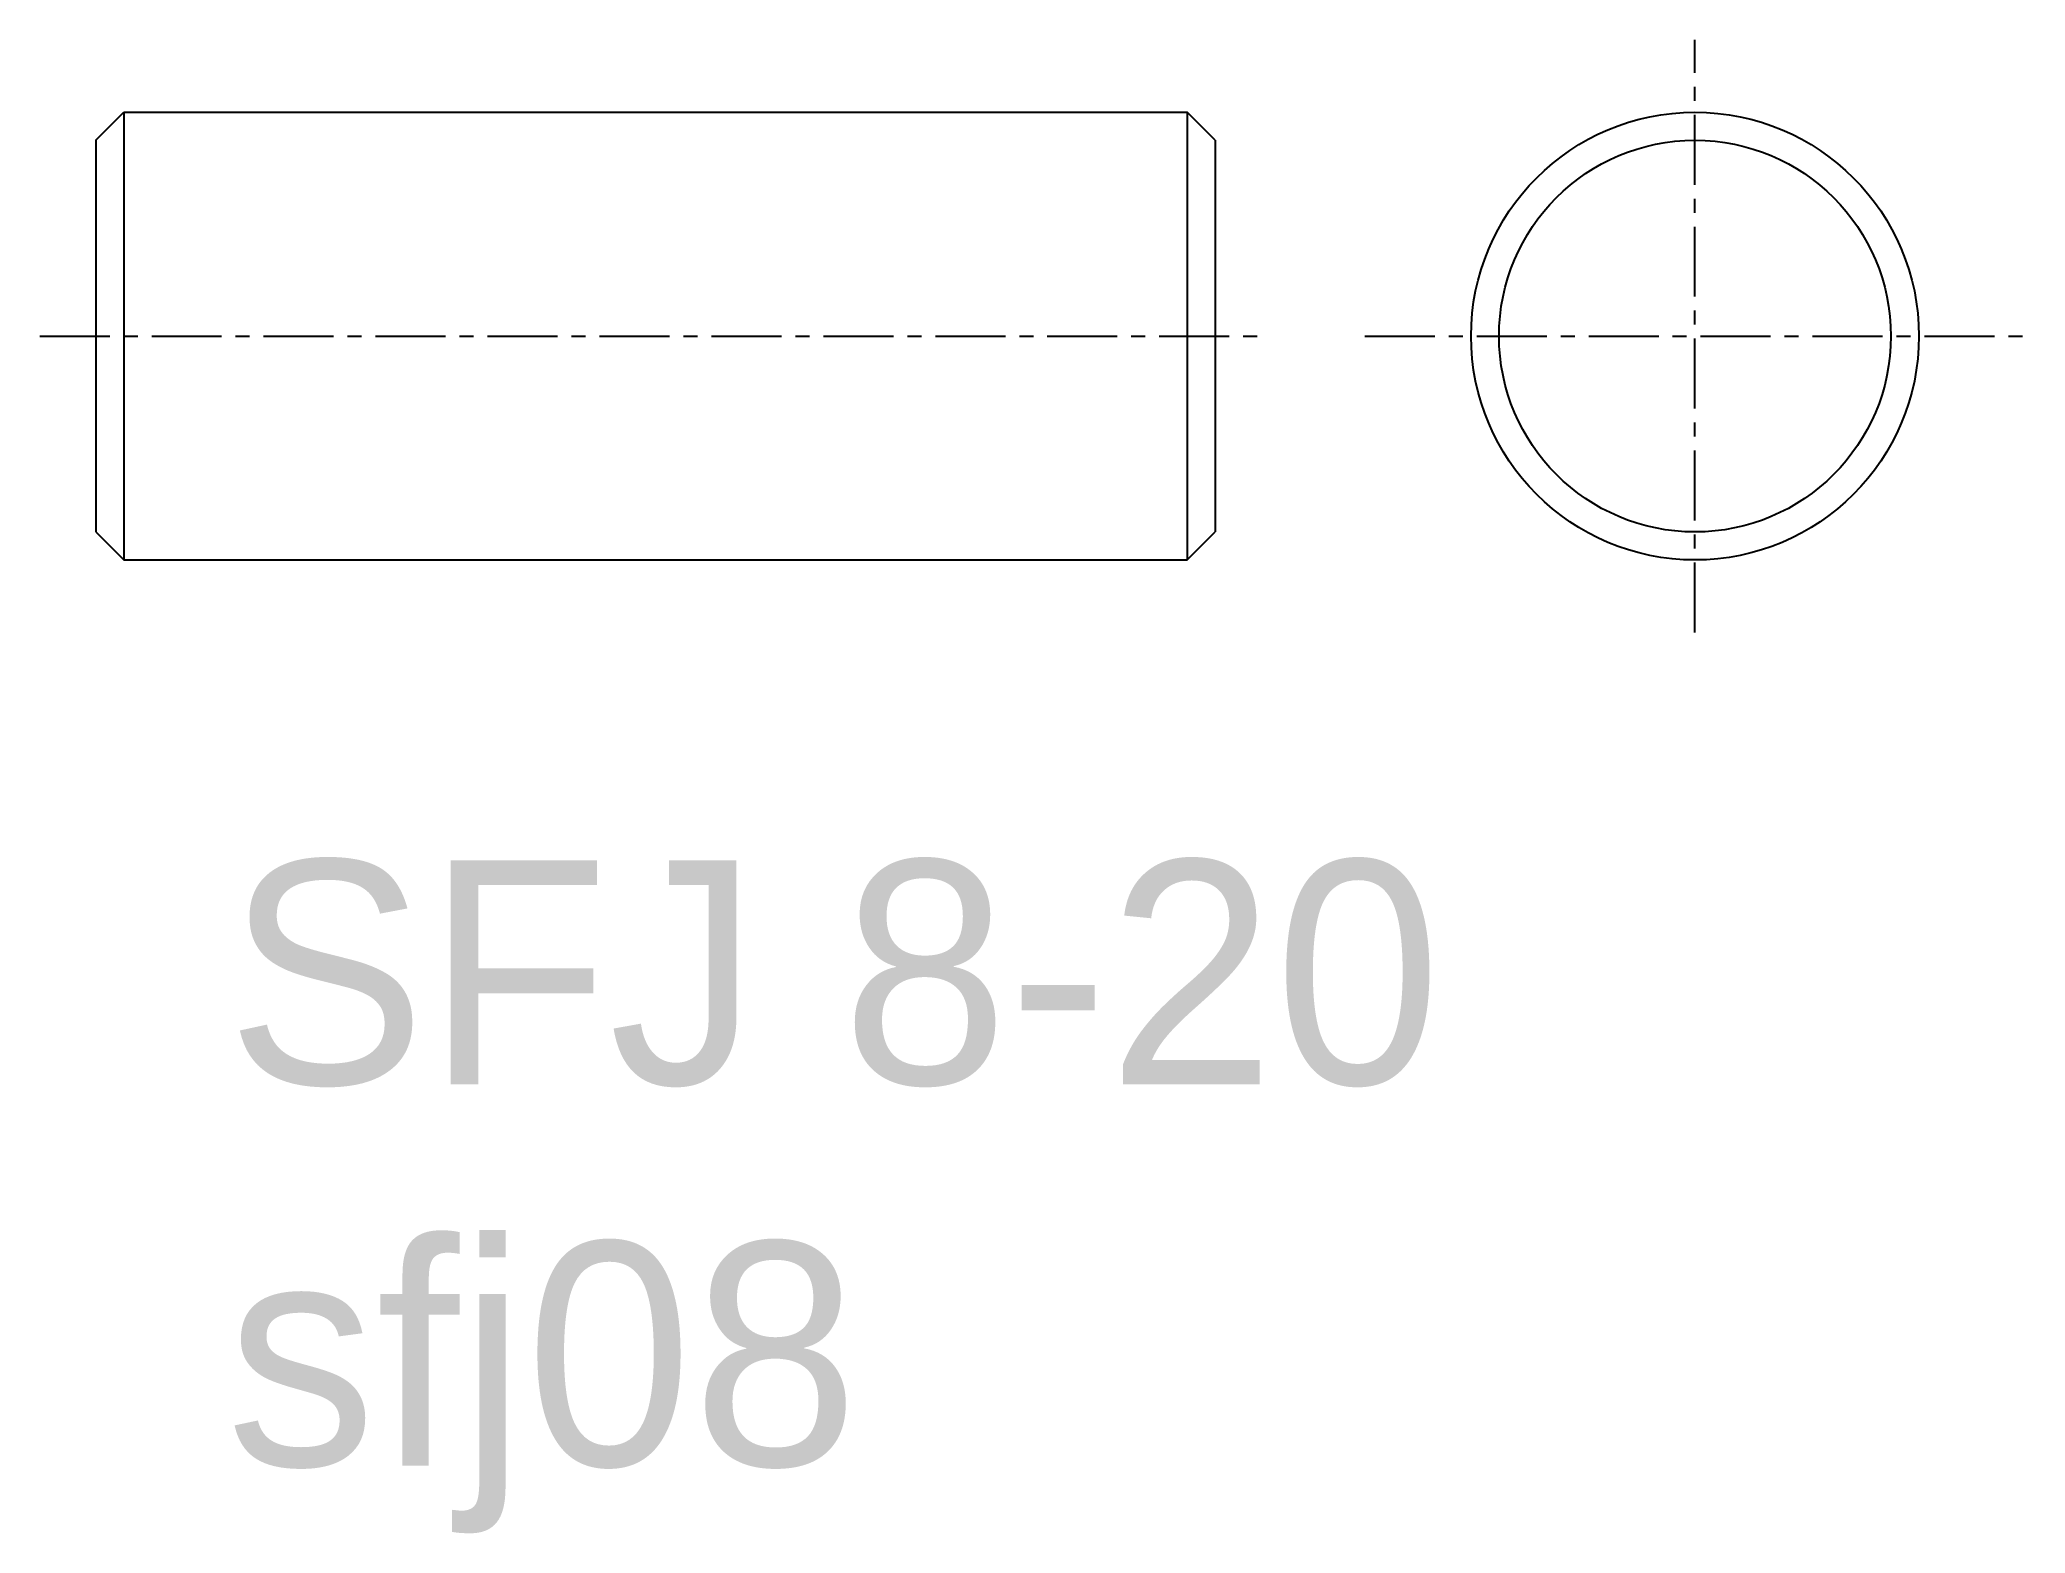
# Model space of a CAD drawing. Extents: x 68.2 to 103.7, y 74.5 to 101.2.
import ezdxf

# ---------------------------------------------------------------- set-up
doc = ezdxf.new("R2010")
doc.units = 0
doc.linetypes.add('CENTER', pattern=[2, 1.25, -0.25, 0.25, -0.25])
doc.layers.get('0').update_dxf_attribs({"linetype": 'CONTINUOUS'})
doc.layers.add('CENTER', color=1, linetype='CENTER')

msp = doc.modelspace()

# ---------------------------------------------------------------- linework, layer by layer
at = {"color": 7, "linetype": 'CONTINUOUS'}
for p, q in [((69.247, 99.386), (69.747, 99.886)), ((69.747, 99.886), (69.747, 91.886)), ((69.747, 99.886), (88.747, 99.886)), ((74.497, 99.886), (74.497, 99.886)), ((79.247, 99.886), (79.247, 99.886)), ((88.747, 99.886), (88.747, 91.886)), ((89.247, 99.386), (88.747, 99.886)), ((69.247, 99.386), (69.247, 92.386)), ((89.247, 99.386), (89.247, 92.386)), ((69.247, 92.386), (69.747, 91.886)), ((88.747, 91.886), (89.247, 92.386)), ((69.747, 91.886), (88.747, 91.886))]:
    msp.add_line(p, q, dxfattribs=at)
for radius in [4, 3.5]:
    msp.add_circle((97.817, 95.886), radius, dxfattribs=at)
at = {"layer": 'CENTER', "color": 1, "linetype": 'CENTER'}
for p, q in [((97.817, 90.591), (97.817, 101.181)), ((68.247, 95.886), (90.247, 95.886)), ((91.918, 95.886), (103.717, 95.886))]:
    msp.add_line(p, q, dxfattribs=at)

# ---------------------------------------------------------------- texts
for s, p in [('SFJ 8-20', (71.58, 82.52)), ('sfj08', (71.58, 75.702))]:
    msp.add_text(s, height=4).set_placement(p)

doc.saveas('drawing.dxf')
